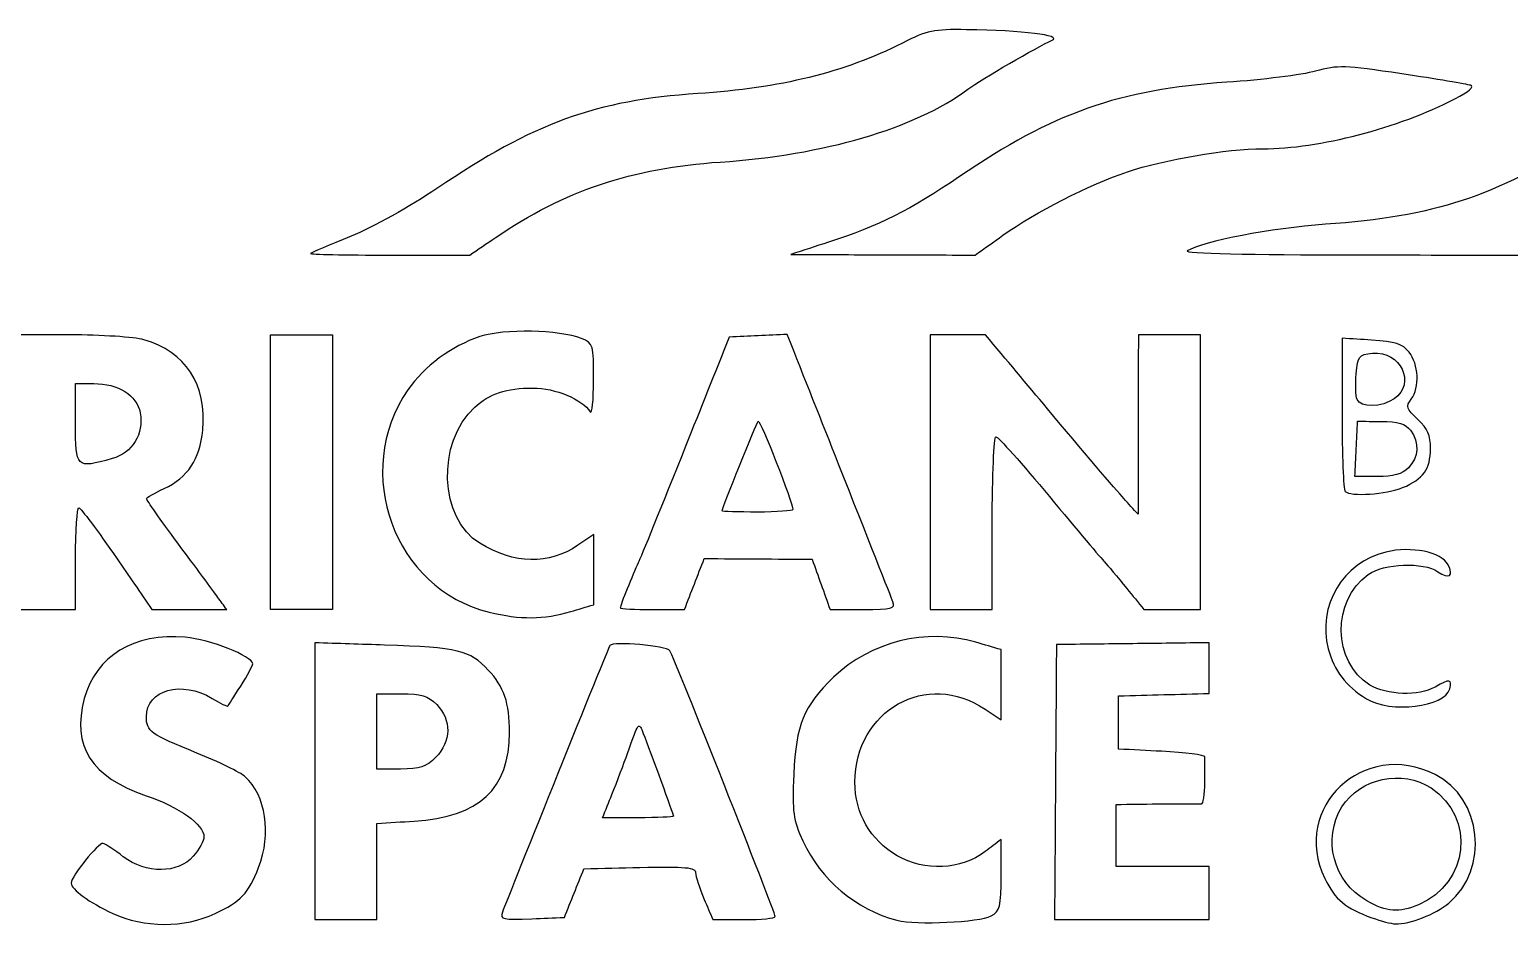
# Model space of a CAD drawing. Header units: millimetres. Extents: x 18 to 658, y 15 to 473.
# Drawn here: x 496.3 to 597.4, y 64.8 to 126.4 of the extents above; entities that cross this region are included whole.
import ezdxf

# ---------------------------------------------------------------- set-up
doc = ezdxf.new("R2010")
doc.units = ezdxf.units.MM
doc.layers.add('IMAGE', color=7, linetype='Continuous')

# ---------------------------------------------------------------- blocks, each defined once
blk = doc.blocks.new('block')
at = {"layer": 'IMAGE', "color": 7}
for points in [[(6.81, 60.28), (6.81, 60.28)], [(155.26, 60.71), (155.26, 60.71)], [(0, 23.25), (0, 46.5), (5.25, 46.5), (10.5, 46.5), (10.5, 23.25), (10.5, 0), (5.25, 0), (0, 0)], [(190.33, 35.67), (190.33, 35.67)], [(-26.81, 25.54), (-26.81, 25.54)], [(192.75, 24), (192.75, 24)], [(182, 20), (182, 20)], [(88.5, 16.93), (88.5, 16.93)], [(59.25, 0.28), (59.25, 0.28)], [(37.06, -0.45), (37.06, -0.45)], [(185.62, -15.1), (185.62, -15.1)], [(28.02, -25.02), (28.02, -25.02)], [(68.25, -34.99), (68.25, -34.99)], [(194.46, -49.97), (194.46, -49.97)], [(-26.71, -51.45), (-26.71, -51.45)], [(39.31, -51.22), (39.31, -51.22)], [(106.12, -52.6), (106.12, -52.6)], [(186.57, -52.18), (186.57, -52.18)]]:
    blk.add_lwpolyline(points, close=True, dxfattribs=at)
for points, knots in [([(13.66, 63.2), (17.25, 64.66), (23.8, 68.29), (28.21, 71.27), (44.61, 82.38), (55.15, 86.21), (72.38, 87.34), (86.4, 88.25), (97.18, 90.91), (107.04, 95.89), (111.22, 98.01), (112.35, 98.24), (117.92, 98.16), (127.42, 98.03), (134.21, 97.19), (132.38, 96.37), (129.79, 95.22), (120.48, 89.79), (118.12, 88.07), (109.04, 81.4), (93.83, 76.94), (76.15, 75.75), (61.18, 74.74), (49.82, 70.92), (38.07, 62.93), (36.64, 61.95), (35.2, 60.98), (33.77, 60), (29.22, 60), (24.68, 60), (20.13, 60), (12.64, 60), (6.64, 60.13), (6.81, 60.28), (6.98, 60.43), (10.07, 61.75), (13.66, 63.2)], [0, 0, 0, 0, 1, 1, 1, 2, 2, 2, 3, 3, 3, 4, 4, 4, 5, 5, 5, 6, 6, 6, 7, 7, 7, 8, 8, 8, 9, 9, 9, 10, 10, 10, 11, 11, 11, 12, 12, 12, 12]), ([(116.71, 73.28), (132.57, 84.09), (143.75, 88.04), (162, 89.26), (167.98, 89.66), (174.73, 90.5), (177, 91.13), (180.82, 92.18), (181.91, 92.15), (191.62, 90.68), (197.4, 89.82), (202.63, 88.94), (203.25, 88.74), (203.97, 88.51), (203.02, 87.68), (200.62, 86.45), (190.97, 81.48), (177.57, 78), (168.1, 78), (162, 77.99), (151.28, 76.18), (145.17, 74.11), (138.65, 71.91), (129.54, 67.27), (124.07, 63.37), (122.5, 62.24), (120.93, 61.12), (119.36, 60), (114.15, 60.02), (108.95, 60.04), (103.74, 60.05), (98.54, 60.07), (93.33, 60.09), (88.13, 60.11), (90.25, 60.8), (92.38, 61.48), (94.5, 62.17), (102.98, 64.92), (108.49, 67.67), (116.71, 73.28)], [0, 0, 0, 0, 1, 1, 1, 2, 2, 2, 3, 3, 3, 4, 4, 4, 5, 5, 5, 6, 6, 6, 7, 7, 7, 8, 8, 8, 9, 9, 9, 10, 10, 10, 11, 11, 11, 12, 12, 12, 13, 13, 13, 13]), ([(227.15, 67.86), (224.11, 65.9), (219.73, 63.32), (217.41, 62.14), (216, 61.43), (214.6, 60.71), (213.19, 60), (203.35, 60.01), (193.5, 60.02), (183.66, 60.02), (166.07, 60.04), (154.59, 60.32), (155.26, 60.71), (158.09, 62.37), (169.45, 64.55), (178.67, 65.21), (197.25, 66.54), (207.1, 69.77), (222.91, 79.71), (225.08, 81.08), (227.26, 82.45), (229.44, 83.82), (230.89, 83.47), (232.33, 83.12), (233.78, 82.77), (236.17, 82.2), (240.62, 81.17), (243.66, 80.48), (245.5, 80.06), (247.35, 79.64), (249.19, 79.23), (246.44, 77.93), (243.69, 76.63), (240.94, 75.33), (236.4, 73.19), (230.19, 69.83), (227.15, 67.86)], [0, 0, 0, 0, 1, 1, 1, 2, 2, 2, 3, 3, 3, 4, 4, 4, 5, 5, 5, 6, 6, 6, 7, 7, 7, 8, 8, 8, 9, 9, 9, 10, 10, 10, 11, 11, 11, 12, 12, 12, 12]), ([(-11.47, 30.37), (-11.98, 25.38), (-13.99, 22.34), (-17.99, 20.49), (-19.62, 19.74), (-20.97, 18.96), (-20.97, 18.75), (-20.98, 18.54), (-18.6, 15.17), (-15.69, 11.25), (-12.78, 7.33), (-9.73, 3.2), (-8.9, 2.06), (-8.4, 1.37), (-7.9, 0.69), (-7.4, 0), (-9.51, 0), (-11.62, 0), (-13.73, 0), (-15.84, 0), (-17.95, 0), (-20.06, 0), (-22.03, 2.86), (-24, 5.73), (-25.97, 8.59), (-29.22, 13.32), (-32.13, 17.2), (-32.44, 17.22), (-32.75, 17.24), (-33, 13.37), (-33, 8.62), (-33, 5.75), (-33, 2.88), (-33, 0), (-34.75, 0), (-36.5, 0), (-38.25, 0), (-40, 0), (-41.75, 0), (-43.5, 0), (-43.5, 7.75), (-43.5, 15.5), (-43.5, 23.25), (-43.5, 31), (-43.5, 38.75), (-43.5, 46.5), (-40.31, 46.5), (-37.12, 46.5), (-33.94, 46.5), (-28.68, 46.49), (-23.04, 46.12), (-21.41, 45.67), (-14.39, 43.72), (-10.68, 38.01), (-11.47, 30.37)], [0, 0, 0, 0, 1, 1, 1, 2, 2, 2, 3, 3, 3, 4, 4, 4, 5, 5, 5, 6, 6, 6, 7, 7, 7, 8, 8, 8, 9, 9, 9, 10, 10, 10, 11, 11, 11, 12, 12, 12, 13, 13, 13, 14, 14, 14, 15, 15, 15, 16, 16, 16, 17, 17, 17, 18, 18, 18, 18]), ([(37.06, -0.45), (20.95, 3.46), (13.71, 23.26), (23.3, 37.19), (26.03, 41.17), (30.67, 44.6), (35.46, 46.2), (39.55, 47.55), (48.93, 47.37), (52.69, 45.87), (54.71, 45.05), (54.75, 44.91), (54.74, 38.83), (54.73, 35.42), (54.48, 33), (54.18, 33.47), (52.78, 35.61), (48.25, 37.49), (44.49, 37.5), (39.96, 37.5), (37.08, 36.56), (34.61, 34.26), (28.09, 28.2), (28.57, 15.43), (35.47, 11.22), (41.32, 7.65), (47.13, 7.53), (52.08, 10.89), (52.97, 11.5), (53.86, 12.1), (54.75, 12.7), (54.75, 10.72), (54.75, 8.74), (54.75, 6.76), (54.75, 4.77), (54.75, 2.79), (54.75, 0.81), (53.45, 0.42), (52.16, 0.04), (50.86, -0.35), (46.31, -1.7), (42.34, -1.73), (37.06, -0.45)], [0, 0, 0, 0, 1, 1, 1, 2, 2, 2, 3, 3, 3, 4, 4, 4, 5, 5, 5, 6, 6, 6, 7, 7, 7, 8, 8, 8, 9, 9, 9, 10, 10, 10, 11, 11, 11, 12, 12, 12, 13, 13, 13, 14, 14, 14, 14]), ([(70.36, 27.75), (72.81, 33.88), (75.26, 40), (77.71, 46.12), (79.35, 46.2), (80.98, 46.27), (82.62, 46.34), (84.26, 46.42), (85.9, 46.49), (87.54, 46.56), (90.44, 39.24), (93.34, 31.92), (96.24, 24.59), (101.02, 12.51), (105.16, 2.03), (105.42, 1.31), (105.86, 0.14), (105.33, 0), (100.35, 0), (98.5, 0), (96.64, 0), (94.79, 0), (94.28, 1.42), (93.78, 2.84), (93.27, 4.26), (92.76, 5.68), (92.26, 7.1), (91.75, 8.52), (88.7, 8.54), (85.66, 8.55), (82.61, 8.57), (79.57, 8.59), (76.52, 8.61), (73.48, 8.62), (72.92, 7.19), (72.36, 5.75), (71.8, 4.31), (71.25, 2.88), (70.69, 1.44), (70.13, 0), (68.32, 0), (66.51, 0), (64.69, 0), (61.7, 0), (59.25, 0.13), (59.25, 0.28), (59.25, 0.67), (61.39, 6.01), (62.29, 7.88), (62.69, 8.7), (66.32, 17.64), (70.36, 27.75)], [0, 0, 0, 0, 1, 1, 1, 2, 2, 2, 3, 3, 3, 4, 4, 4, 5, 5, 5, 6, 6, 6, 7, 7, 7, 8, 8, 8, 9, 9, 9, 10, 10, 10, 11, 11, 11, 12, 12, 12, 13, 13, 13, 14, 14, 14, 15, 15, 15, 16, 16, 16, 17, 17, 17, 17]), ([(141.27, 8.05), (140.78, 8.56), (136.59, 13.54), (131.95, 19.11), (127.32, 24.69), (123.24, 29.25), (122.89, 29.25), (122.54, 29.25), (122.25, 22.67), (122.25, 14.62), (122.25, 9.75), (122.25, 4.88), (122.25, 0), (120.5, 0), (118.75, 0), (117, 0), (115.25, 0), (113.5, 0), (111.75, 0), (111.75, 7.75), (111.75, 15.5), (111.75, 23.25), (111.75, 31), (111.75, 38.75), (111.75, 46.5), (113.31, 46.5), (114.88, 46.5), (116.44, 46.49), (118, 46.49), (119.56, 46.49), (121.12, 46.49), (124.62, 42.31), (128.12, 38.14), (131.62, 33.96), (137.4, 27.07), (143.21, 20.23), (144.54, 18.78), (145.35, 17.89), (146.15, 17.01), (146.96, 16.13), (146.97, 21.19), (146.97, 26.25), (146.98, 31.31), (146.99, 36.38), (146.99, 41.44), (147, 46.5), (148.75, 46.5), (150.5, 46.5), (152.25, 46.5), (154, 46.5), (155.75, 46.5), (157.5, 46.5), (157.5, 38.75), (157.5, 31), (157.5, 23.25), (157.5, 15.5), (157.5, 7.75), (157.5, 0), (155.91, 0), (154.31, 0), (152.72, 0), (151.12, 0), (149.53, 0), (147.93, 0), (146.97, 1.19), (146.01, 2.38), (145.04, 3.56), (143.46, 5.52), (141.76, 7.54), (141.27, 8.05)], [0, 0, 0, 0, 1, 1, 1, 2, 2, 2, 3, 3, 3, 4, 4, 4, 5, 5, 5, 6, 6, 6, 7, 7, 7, 8, 8, 8, 9, 9, 9, 10, 10, 10, 11, 11, 11, 12, 12, 12, 13, 13, 13, 14, 14, 14, 15, 15, 15, 16, 16, 16, 17, 17, 17, 18, 18, 18, 19, 19, 19, 20, 20, 20, 21, 21, 21, 22, 22, 22, 23, 23, 23, 23]), ([(192.85, 43.56), (194.5, 41.52), (194.68, 37.62), (193.21, 35.61), (192.28, 34.35), (192.4, 33.98), (194.34, 32.17), (196.01, 30.61), (196.49, 29.49), (196.48, 27.26), (196.45, 23.73), (195.3, 22.11), (191.76, 20.63), (189.01, 19.48), (182.91, 19.09), (182, 20), (181.72, 20.27), (181.5, 26.22), (181.5, 33.21), (181.5, 37.45), (181.5, 41.69), (181.5, 45.92), (183.16, 45.82), (184.82, 45.71), (186.48, 45.61), (190.54, 45.35), (191.71, 44.98), (192.85, 43.56)], [0, 0, 0, 0, 1, 1, 1, 2, 2, 2, 3, 3, 3, 4, 4, 4, 5, 5, 5, 6, 6, 6, 7, 7, 7, 8, 8, 8, 9, 9, 9, 9]), ([(186.65, 43.37), (184.31, 43.14), (184.15, 42.94), (183.9, 39.88), (183.75, 38.1), (183.82, 36.16), (184.04, 35.57), (184.59, 34.15), (188.25, 34.21), (190.33, 35.67), (194.06, 38.28), (191.41, 43.82), (186.65, 43.37)], [0, 0, 0, 0, 1, 1, 1, 2, 2, 2, 3, 3, 3, 4, 4, 4, 4]), ([(-22.06, 33.31), (-22.62, 36.29), (-25.75, 38.25), (-29.93, 38.25), (-30.95, 38.25), (-31.98, 38.25), (-33, 38.25), (-33, 36), (-33, 33.75), (-33, 31.5), (-33, 23.91), (-32.93, 23.84), (-26.81, 25.54), (-23.38, 26.49), (-21.39, 29.74), (-22.06, 33.31)], [0, 0, 0, 0, 1, 1, 1, 2, 2, 2, 3, 3, 3, 4, 4, 4, 5, 5, 5, 5]), ([(82.63, 31.88), (82.32, 31.57), (76.51, 17.17), (76.5, 16.69), (76.5, 16.58), (79.2, 16.5), (82.5, 16.5), (85.8, 16.5), (88.5, 16.69), (88.5, 16.93), (88.5, 18.05), (82.95, 32.2), (82.63, 31.88)], [0, 0, 0, 0, 1, 1, 1, 2, 2, 2, 3, 3, 3, 4, 4, 4, 4]), ([(193.09, 30.34), (192.24, 31.46), (191.05, 31.82), (188.05, 31.84), (186.74, 31.85), (185.43, 31.86), (184.13, 31.87), (184.05, 30.31), (183.98, 28.75), (183.9, 27.19), (183.83, 25.62), (183.75, 24.06), (183.68, 22.5), (184.94, 22.5), (186.2, 22.5), (187.46, 22.5), (190.25, 22.5), (191.65, 22.9), (192.75, 24), (194.51, 25.76), (194.65, 28.28), (193.09, 30.34)], [0, 0, 0, 0, 1, 1, 1, 2, 2, 2, 3, 3, 3, 4, 4, 4, 5, 5, 5, 6, 6, 6, 7, 7, 7, 7]), ([(179.17, -6.67), (177.24, 0.56), (181.65, 7.99), (188.91, 9.73), (193.26, 10.77), (198.3, 9.74), (199.46, 7.57), (200.48, 5.67), (199.62, 5.08), (197.73, 6.4), (195.32, 8.09), (188.57, 7.83), (185.92, 5.94), (179.7, 1.51), (179.87, -8.9), (186.22, -12.78), (189.07, -14.52), (194.52, -14.69), (197.25, -13.12), (199.77, -11.69), (200.18, -11.74), (199.73, -13.45), (198.93, -16.53), (189.67, -17.61), (185.62, -15.1), (182.08, -12.89), (180.17, -10.4), (179.17, -6.67)], [0, 0, 0, 0, 1, 1, 1, 2, 2, 2, 3, 3, 3, 4, 4, 4, 5, 5, 5, 6, 6, 6, 7, 7, 7, 8, 8, 8, 9, 9, 9, 9]), ([(-26.71, -51.45), (-30.66, -49.61), (-33.75, -47.36), (-33.75, -46.33), (-33.75, -45.17), (-29.09, -39.38), (-28.34, -39.59), (-27.92, -39.71), (-26.37, -40.72), (-24.91, -41.84), (-21.06, -44.77), (-15.62, -44.74), (-13.06, -41.77), (-12.06, -40.61), (-11.25, -39.15), (-11.25, -38.51), (-11.25, -36.4), (-15.45, -33.4), (-21.03, -31.52), (-30.31, -28.4), (-33.68, -23.11), (-31.52, -15.09), (-29.58, -7.88), (-23.04, -3.9), (-14.42, -4.69), (-10.26, -5.07), (-3, -7.91), (-3, -9.17), (-3, -9.5), (-3.91, -11.21), (-5.03, -12.95), (-6.15, -14.7), (-7.12, -16.23), (-7.2, -16.35), (-7.27, -16.48), (-8.47, -15.89), (-9.85, -15.04), (-14.98, -11.92), (-21, -13.6), (-21, -18.15), (-21, -20.65), (-20.37, -21.1), (-12.45, -24.29), (-8.78, -25.77), (-5.1, -27.57), (-4.28, -28.3), (-0.76, -31.43), (0.21, -37.98), (-1.99, -43.67), (-3.68, -48.03), (-4.99, -49.41), (-9.38, -51.47), (-14.55, -53.91), (-21.45, -53.9), (-26.71, -51.45)], [0, 0, 0, 0, 1, 1, 1, 2, 2, 2, 3, 3, 3, 4, 4, 4, 5, 5, 5, 6, 6, 6, 7, 7, 7, 8, 8, 8, 9, 9, 9, 10, 10, 10, 11, 11, 11, 12, 12, 12, 13, 13, 13, 14, 14, 14, 15, 15, 15, 16, 16, 16, 17, 17, 17, 18, 18, 18, 18]), ([(67.65, -6.97), (68.39, -8.11), (85.5, -51.28), (85.5, -51.98), (85.5, -52.27), (83.13, -52.5), (80.22, -52.5), (78.46, -52.5), (76.71, -52.5), (74.95, -52.5), (74.46, -51.35), (73.96, -50.21), (73.47, -49.06), (72.66, -47.17), (72, -45.14), (72, -44.54), (72, -43.64), (70.39, -43.49), (62.55, -43.67), (59.4, -43.74), (56.25, -43.81), (53.1, -43.87), (52.55, -45.25), (51.99, -46.62), (51.44, -48), (50.89, -49.38), (50.34, -50.75), (49.79, -52.12), (47.96, -52.2), (46.13, -52.27), (44.3, -52.35), (39.29, -52.55), (38.86, -52.45), (39.31, -51.22), (40.3, -48.5), (57.28, -6.37), (57.5, -6.07), (58.05, -5.34), (67.12, -6.14), (67.65, -6.97)], [0, 0, 0, 0, 1, 1, 1, 2, 2, 2, 3, 3, 3, 4, 4, 4, 5, 5, 5, 6, 6, 6, 7, 7, 7, 8, 8, 8, 9, 9, 9, 10, 10, 10, 11, 11, 11, 12, 12, 12, 13, 13, 13, 13]), ([(106.17, -41.69), (110.74, -44.37), (117, -44.07), (121.05, -40.98), (121.95, -40.3), (122.85, -39.61), (123.75, -38.92), (123.75, -40.93), (123.75, -42.93), (123.75, -44.94), (123.75, -50.4), (123.6, -51.03), (122.06, -51.86), (120.07, -52.94), (109.34, -53.43), (106.12, -52.6), (99.18, -50.78), (93.19, -45.74), (90.19, -39.18), (88.52, -35.53), (88.36, -34.38), (88.65, -27.87), (89.01, -19.47), (90.26, -16.44), (95.38, -11.47), (101.63, -5.41), (111.04, -3.1), (119.49, -5.55), (120.91, -5.97), (122.33, -6.38), (123.75, -6.79), (123.75, -8.78), (123.75, -10.76), (123.75, -12.75), (123.75, -14.73), (123.75, -16.72), (123.75, -18.7), (122.85, -18.09), (121.95, -17.48), (121.05, -16.87), (111.21, -10.2), (99, -17.04), (99, -29.23), (99, -34.52), (101.58, -39), (106.17, -41.69)], [0, 0, 0, 0, 1, 1, 1, 2, 2, 2, 3, 3, 3, 4, 4, 4, 5, 5, 5, 6, 6, 6, 7, 7, 7, 8, 8, 8, 9, 9, 9, 10, 10, 10, 11, 11, 11, 12, 12, 12, 13, 13, 13, 14, 14, 14, 15, 15, 15, 15]), ([(36.89, -10.24), (39.59, -13.1), (40.5, -15.77), (40.5, -20.81), (40.5, -30.38), (35.39, -35.13), (24.35, -35.82), (22.24, -35.95), (20.12, -36.08), (18, -36.21), (18, -38.93), (18, -41.64), (18, -44.36), (18, -47.07), (18, -49.79), (18, -52.5), (16.25, -52.5), (14.5, -52.5), (12.75, -52.5), (11, -52.5), (9.25, -52.5), (7.5, -52.5), (7.5, -44.69), (7.5, -36.88), (7.5, -29.06), (7.5, -29.06), (7.5, -29.06), (7.5, -29.06), (7.5, -21.25), (7.5, -13.44), (7.5, -5.62), (11.44, -5.76), (15.37, -5.89), (19.31, -6.02), (31.89, -6.44), (33.72, -6.88), (36.89, -10.24)], [0, 0, 0, 0, 1, 1, 1, 2, 2, 2, 3, 3, 3, 4, 4, 4, 5, 5, 5, 6, 6, 6, 7, 7, 7, 8, 8, 8, 9, 9, 9, 10, 10, 10, 11, 11, 11, 12, 12, 12, 12]), ([(158.26, -24.94), (158.25, -25.25), (158.25, -27.19), (158.25, -29.25), (158.25, -31.31), (158, -32.96), (157.69, -32.91), (157.38, -32.86), (154, -32.86), (150.19, -32.91), (147.87, -32.94), (145.56, -32.97), (143.25, -33), (143.25, -34.75), (143.25, -36.5), (143.25, -38.25), (143.25, -40), (143.25, -41.75), (143.25, -43.5), (145.88, -43.5), (148.5, -43.5), (151.12, -43.5), (153.75, -43.5), (156.38, -43.5), (159, -43.5), (159, -45), (159, -46.5), (159, -48), (159, -49.5), (159, -51), (159, -52.5), (154.63, -52.5), (150.27, -52.5), (145.9, -52.5), (141.54, -52.5), (137.17, -52.5), (132.8, -52.5), (132.86, -44.74), (132.91, -36.98), (132.96, -29.21), (133.02, -21.45), (133.07, -13.69), (133.13, -5.93), (137.44, -5.88), (141.75, -5.83), (146.06, -5.78), (150.38, -5.73), (154.69, -5.68), (159, -5.62), (159, -7.05), (159, -8.48), (159, -9.91), (159, -11.34), (159, -12.77), (159, -14.2), (156.44, -14.27), (153.88, -14.34), (151.31, -14.41), (148.75, -14.48), (146.19, -14.55), (143.62, -14.63), (143.62, -16.12), (143.62, -17.62), (143.62, -19.12), (143.62, -20.62), (143.62, -22.12), (143.62, -23.62), (146.06, -23.75), (148.5, -23.88), (150.94, -24), (154.97, -24.21), (158.26, -24.63), (158.26, -24.94)], [0, 0, 0, 0, 1, 1, 1, 2, 2, 2, 3, 3, 3, 4, 4, 4, 5, 5, 5, 6, 6, 6, 7, 7, 7, 8, 8, 8, 9, 9, 9, 10, 10, 10, 11, 11, 11, 12, 12, 12, 13, 13, 13, 14, 14, 14, 15, 15, 15, 16, 16, 16, 17, 17, 17, 18, 18, 18, 19, 19, 19, 20, 20, 20, 21, 21, 21, 22, 22, 22, 23, 23, 23, 24, 24, 24, 24]), ([(28.16, -16.09), (26.65, -14.58), (25.57, -14.25), (22.16, -14.25), (20.77, -14.25), (19.39, -14.25), (18, -14.25), (18, -16.38), (18, -18.5), (18, -20.62), (18, -22.75), (18, -24.88), (18, -27), (19.34, -27), (20.68, -27), (22.02, -27), (25.37, -27), (26.38, -26.67), (28.02, -25.02), (30.64, -22.4), (30.7, -18.63), (28.16, -16.09)], [0, 0, 0, 0, 1, 1, 1, 2, 2, 2, 3, 3, 3, 4, 4, 4, 5, 5, 5, 6, 6, 6, 7, 7, 7, 7]), ([(63.15, -21), (62.34, -18.97), (62.4, -18.9), (60.47, -24.38), (59.89, -26.03), (58.71, -29.15), (57.84, -31.31), (57.32, -32.62), (56.8, -33.94), (56.27, -35.25), (58.27, -35.25), (60.26, -35.25), (62.26, -35.25), (65.55, -35.25), (68.25, -35.13), (68.25, -34.99), (68.25, -34.7), (64.31, -23.89), (63.15, -21)], [0, 0, 0, 0, 1, 1, 1, 2, 2, 2, 3, 3, 3, 4, 4, 4, 5, 5, 5, 6, 6, 6, 6]), ([(186.57, -52.18), (182.13, -50.6), (180.29, -49.07), (178.59, -45.55), (172.75, -33.5), (185.15, -21.82), (197.28, -27.94), (205.22, -31.95), (206.48, -43.89), (199.58, -49.69), (197.33, -51.59), (192.97, -53.28), (190.5, -53.21), (189.88, -53.2), (188.11, -52.73), (186.57, -52.18)], [0, 0, 0, 0, 1, 1, 1, 2, 2, 2, 3, 3, 3, 4, 4, 4, 5, 5, 5, 5]), ([(196.58, -30.2), (191.79, -27), (184.48, -28.55), (181.49, -33.4), (178.11, -38.86), (180.02, -46.1), (185.67, -49.3), (189.1, -51.25), (191.11, -51.4), (194.46, -49.97), (203, -46.31), (204.18, -35.28), (196.58, -30.2)], [0, 0, 0, 0, 1, 1, 1, 2, 2, 2, 3, 3, 3, 4, 4, 4, 4])]:
    blk.add_open_spline(points, degree=3, knots=knots, dxfattribs=at)

msp = doc.modelspace()

# ---------------------------------------------------------------- block references
at = {"xscale": 0.4032002121329051, "yscale": 0.4032002121329051, "zscale": 0.4032002121329051}
msp.add_blockref('block', (512.78, 86.85), dxfattribs=at)

doc.saveas('drawing.dxf')
